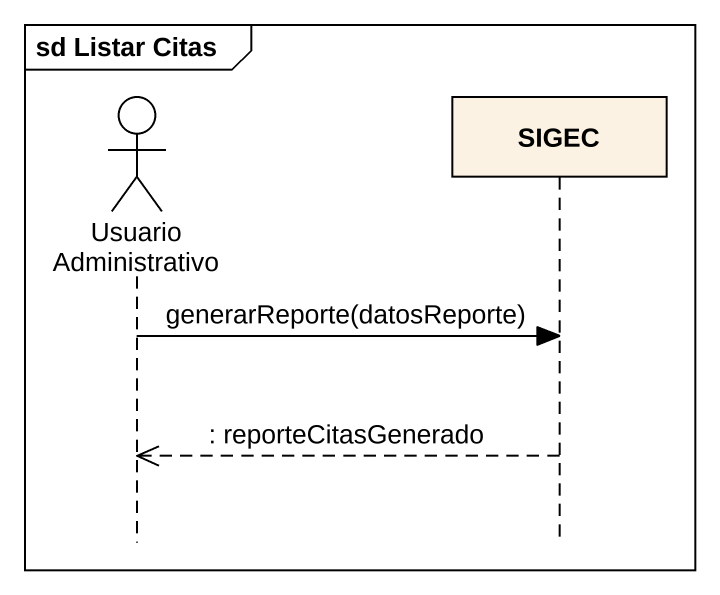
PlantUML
@startuml
mainframe sd Listar Citas
hide footbox
actor "Usuario Administrativo" as Usuario_Administrativo
participant SIGEC

Usuario_Administrativo -> SIGEC : generarReporte(datosReporte)
SIGEC -->> Usuario_Administrativo : : reporteCitasGenerado
@enduml
